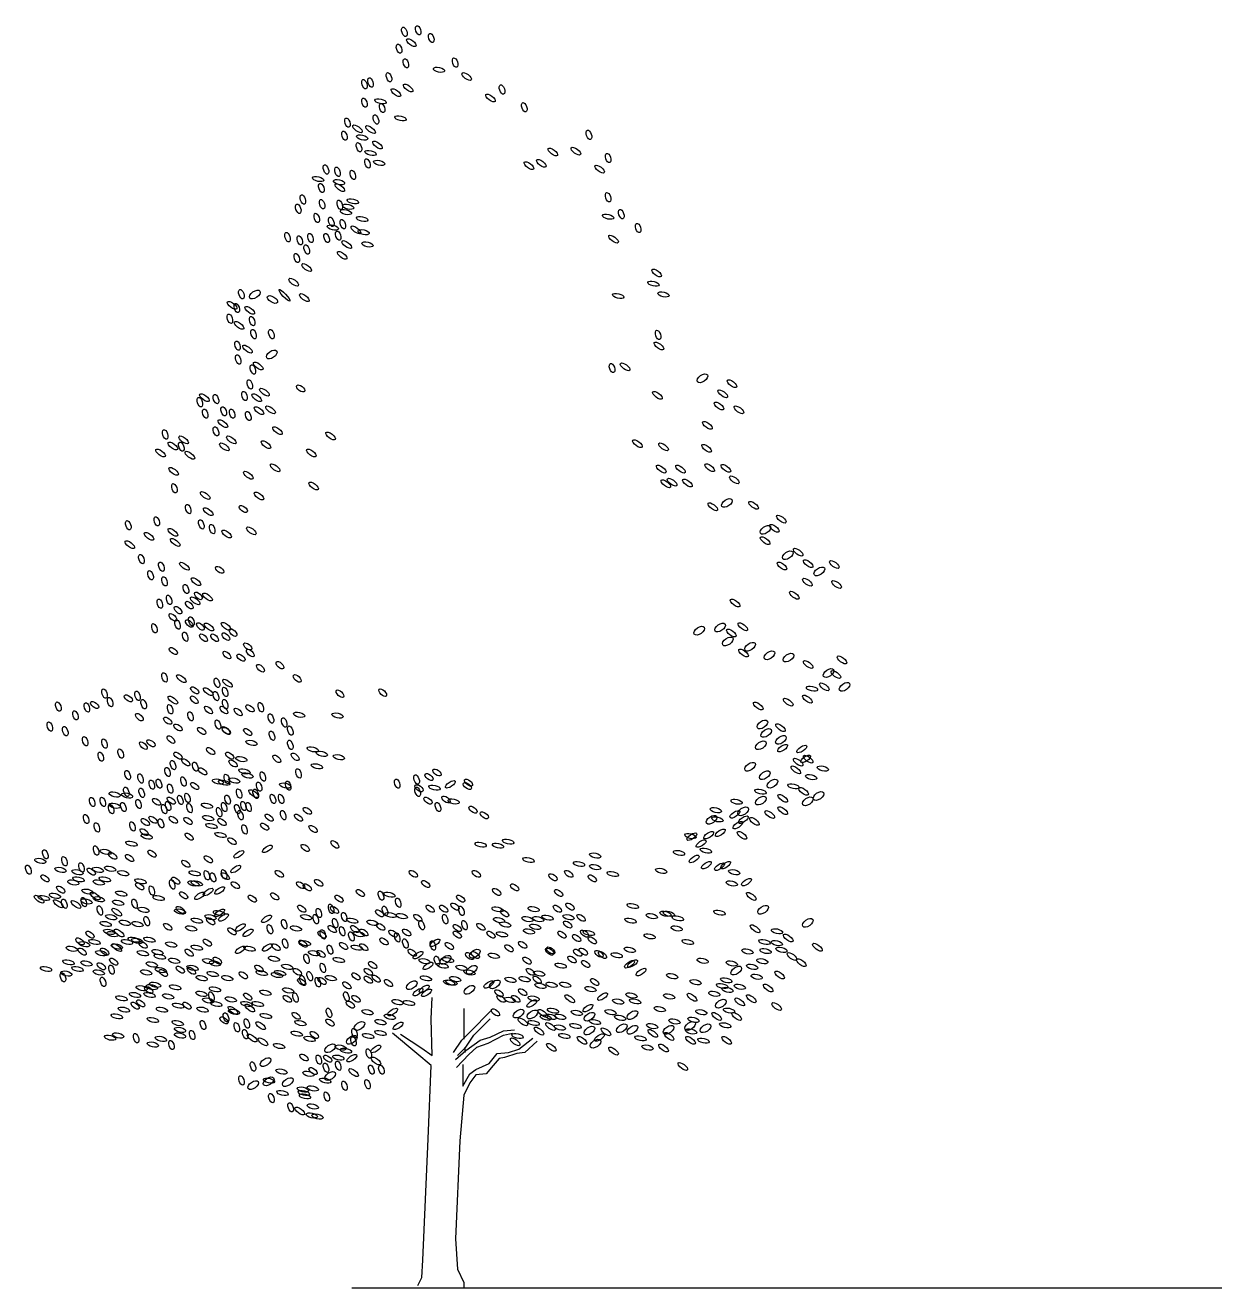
# Model space of a CAD drawing. Header units: millimetres. Extents: x 183.1 to 231.4, y 273.1 to 307.6.
# Drawn here: x 185.87 to 197.8, y 294.98 to 307.55 of the extents above; entities that cross this region are included whole.
import ezdxf

# ---------------------------------------------------------------- set-up
doc = ezdxf.new("R2010")
doc.units = ezdxf.units.MM
doc.layers.add('lesPaysagistes', color=7, linetype='Continuous')

# ---------------------------------------------------------------- blocks, each defined once
blk = doc.blocks.new('arbre3')
at = {"layer": 'lesPaysagistes'}
for points in [[(189.614, 297.506), (189.827, 297.364), (189.929, 297.293), (189.919, 297.658), (189.929, 297.871)], [(190.142, 297.323), (190.223, 297.445), (190.304, 297.526), (190.517, 297.739)], [(190.243, 297.759), (190.243, 297.455)], [(190.182, 297.293), (190.264, 297.374), (190.345, 297.496), (190.507, 297.658)], [(189.787, 295.001), (189.827, 295.082), (189.837, 295.254), (189.888, 296.461), (189.919, 297.191), (189.777, 297.313), (189.533, 297.516)], [(190.162, 297.252), (190.264, 297.343), (190.406, 297.445), (190.507, 297.475), (190.639, 297.536), (190.75, 297.546)], [(190.974, 297.435), (190.852, 297.323), (190.771, 297.313), (190.649, 297.272), (190.598, 297.262), (190.537, 297.191), (190.466, 297.11), (190.365, 297.1), (190.304, 297.019), (190.243, 296.897), (190.203, 296.441), (190.162, 295.467), (190.182, 295.163), (190.243, 295.031), (190.243, 294.98)], [(190.172, 297.171), (190.294, 297.303), (190.375, 297.374), (190.487, 297.414), (190.639, 297.496), (190.73, 297.516)], [(190.233, 297.201), (190.233, 296.988), (190.304, 297.11), (190.365, 297.151), (190.497, 297.212), (190.578, 297.313), (190.69, 297.323), (190.791, 297.354), (190.933, 297.465)], [(190.253, 297.374), (190.253, 297.323)]]:
    blk.add_lwpolyline(points, dxfattribs=at)
for centre, major_axis, ratio in [((189.652, 307.485), (-0.0153, 0.046), 0.5), ((189.79, 307.5), (-0.0153, 0.046), 0.5), ((189.599, 307.317), (-0.0153, 0.046), 0.5), ((189.721, 307.377), (-0.046, 0.0345), 0.405561), ((189.92, 307.424), (-0.0153, 0.046), 0.5), ((189.667, 307.171), (-0.0153, 0.046), 0.5), ((189.997, 307.107), (-0.056, 0.0128), 0.405561), ((190.158, 307.179), (-0.0153, 0.046), 0.5), ((189.254, 306.964), (-0.0153, 0.046), 0.5), ((189.315, 306.98), (-0.0153, 0.046), 0.5), ((189.499, 307.033), (-0.0153, 0.046), 0.5), ((190.273, 307.04), (-0.046, 0.0345), 0.405561), ((189.568, 306.879), (-0.046, 0.0345), 0.405561), ((189.69, 306.925), (-0.046, 0.0345), 0.405561), ((190.51, 306.826), (-0.046, 0.0345), 0.405561), ((190.625, 306.911), (-0.0153, 0.046), 0.5), ((189.254, 306.78), (-0.0153, 0.046), 0.5), ((189.415, 306.793), (-0.056, 0.0128), 0.405561), ((189.43, 306.727), (-0.0153, 0.046), 0.5), ((190.847, 306.734), (-0.0153, 0.046), 0.5), ((189.085, 306.581), (-0.0153, 0.046), 0.5), ((189.369, 306.612), (-0.0153, 0.046), 0.5), ((189.614, 306.624), (-0.056, 0.0128), 0.405561), ((189.055, 306.451), (-0.0153, 0.046), 0.5), ((189.185, 306.519), (-0.046, 0.0345), 0.405561), ((189.315, 306.512), (-0.046, 0.0345), 0.405561), ((191.491, 306.459), (-0.0153, 0.046), 0.5), ((189.2, 306.336), (-0.0153, 0.046), 0.5), ((189.231, 306.433), (-0.056, 0.0128), 0.405561), ((189.384, 306.358), (-0.046, 0.0345), 0.405561), ((189.315, 306.279), (-0.056, 0.0128), 0.405561), ((191.131, 306.289), (-0.046, 0.0345), 0.405561), ((191.361, 306.297), (-0.046, 0.0345), 0.405561), ((191.682, 306.229), (-0.0153, 0.046), 0.5), ((188.871, 306.114), (-0.0153, 0.046), 0.5), ((188.986, 306.091), (-0.0153, 0.046), 0.5), ((189.139, 306.06), (-0.0153, 0.046), 0.5), ((189.284, 306.175), (-0.0153, 0.046), 0.5), ((189.4, 306.18), (-0.056, 0.0128), 0.405561), ((190.893, 306.152), (-0.046, 0.0345), 0.405561), ((191.016, 306.175), (-0.046, 0.0345), 0.405561), ((191.598, 306.118), (-0.046, 0.0345), 0.405561), ((188.794, 306.019), (-0.056, 0.0128), 0.405561), ((189.001, 305.988), (-0.056, 0.0128), 0.405561), ((188.641, 305.815), (-0.0153, 0.046), 0.5), ((188.825, 305.93), (-0.0153, 0.046), 0.5), ((189.009, 305.934), (-0.046, 0.0345), 0.405561), ((191.682, 305.838), (-0.0153, 0.046), 0.5), ((188.595, 305.723), (-0.0153, 0.046), 0.5), ((188.832, 305.769), (-0.0153, 0.046), 0.5), ((189.009, 305.762), (-0.0153, 0.046), 0.5), ((189.093, 305.743), (-0.056, 0.0128), 0.405561), ((189.139, 305.797), (-0.056, 0.0128), 0.405561), ((188.779, 305.632), (-0.0153, 0.046), 0.5), ((188.924, 305.593), (-0.0153, 0.046), 0.5), ((189.039, 305.57), (-0.0153, 0.046), 0.5), ((189.07, 305.69), (-0.056, 0.0128), 0.405561), ((189.231, 305.621), (-0.056, 0.0128), 0.405561), ((191.683, 305.644), (-0.056, 0.0128), 0.405561), ((191.813, 305.67), (-0.0153, 0.046), 0.5), ((188.488, 305.44), (-0.0153, 0.046), 0.5), ((188.717, 305.432), (-0.0153, 0.046), 0.5), ((188.878, 305.432), (-0.0153, 0.046), 0.5), ((188.94, 305.536), (-0.056, 0.0128), 0.405561), ((188.993, 305.455), (-0.0153, 0.046), 0.5), ((189.169, 305.513), (-0.046, 0.0345), 0.405561), ((189.246, 305.49), (-0.056, 0.0128), 0.405561), ((191.981, 305.532), (-0.0153, 0.046), 0.5), ((188.61, 305.409), (-0.0153, 0.046), 0.5), ((188.679, 305.318), (-0.0153, 0.046), 0.5), ((189.078, 305.367), (-0.046, 0.0345), 0.405561), ((189.285, 305.368), (-0.056, 0.0128), 0.405561), ((191.736, 305.421), (-0.046, 0.0345), 0.405561), ((188.58, 305.233), (-0.0153, 0.046), 0.5), ((189.032, 305.26), (-0.046, 0.0345), 0.405561), ((188.679, 305.138), (-0.046, 0.0345), 0.405561), ((192.165, 305.084), (-0.046, 0.0345), 0.405561), ((188.549, 304.992), (-0.046, 0.0345), 0.405561), ((192.135, 304.977), (-0.056, 0.0128), 0.405561), ((188.028, 304.873), (-0.0153, 0.046), 0.5), ((188.162, 304.869), (-0.0498, -0.0345), 0.544057), ((188.338, 304.82), (-0.0498, 0.0306), 0.476968), ((188.457, 304.862), (0.0536, -0.0574), 0.200979), ((188.656, 304.839), (-0.046, 0.0345), 0.405561), ((191.782, 304.855), (-0.056, 0.0128), 0.405561), ((192.234, 304.87), (-0.056, 0.0128), 0.405561), ((187.936, 304.762), (-0.046, 0.0345), 0.405561), ((187.982, 304.735), (-0.0153, 0.046), 0.5), ((188.112, 304.712), (-0.046, 0.0345), 0.405561), ((187.913, 304.628), (-0.0153, 0.046), 0.5), ((188.005, 304.563), (-0.046, 0.0345), 0.405561), ((188.135, 304.605), (-0.0153, 0.046), 0.5), ((188.15, 304.475), (-0.0153, 0.046), 0.5), ((188.327, 304.475), (-0.0153, 0.046), 0.5), ((192.18, 304.467), (-0.0153, 0.046), 0.5), ((187.99, 304.36), (-0.0153, 0.046), 0.5), ((188.089, 304.326), (-0.046, 0.0345), 0.405561), ((192.188, 304.356), (-0.046, 0.0345), 0.405561), ((187.997, 304.222), (-0.0153, 0.046), 0.5), ((188.33, 304.272), (-0.0498, -0.0345), 0.544057), ((188.143, 304.123), (-0.0153, 0.046), 0.5), ((188.196, 304.157), (-0.046, 0.0345), 0.405561), ((191.721, 304.138), (-0.0153, 0.046), 0.5), ((191.851, 304.149), (-0.046, 0.0345), 0.405561), ((188.112, 303.974), (-0.0153, 0.046), 0.5), ((188.619, 303.934), (-0.0386, 0.0293), 0.5), ((192.621, 304.035), (-0.0498, -0.0345), 0.544057), ((192.916, 303.981), (-0.046, 0.0345), 0.405561), ((187.614, 303.798), (-0.0153, 0.046), 0.5), ((187.66, 303.843), (-0.046, 0.0345), 0.405561), ((187.775, 303.828), (-0.0153, 0.046), 0.5), ((188.059, 303.859), (-0.0153, 0.046), 0.5), ((188.181, 303.843), (-0.046, 0.0345), 0.405561), ((188.258, 303.897), (-0.046, 0.0345), 0.405561), ((192.173, 303.866), (-0.046, 0.0345), 0.405561), ((192.824, 303.881), (-0.046, 0.0345), 0.405561), ((187.668, 303.683), (-0.0153, 0.046), 0.5), ((187.852, 303.706), (-0.0153, 0.046), 0.5), ((187.936, 303.683), (-0.0153, 0.046), 0.5), ((188.204, 303.713), (-0.046, 0.0345), 0.405561), ((188.319, 303.721), (-0.046, 0.0345), 0.405561), ((192.786, 303.759), (-0.046, 0.0345), 0.405561), ((192.985, 303.721), (-0.046, 0.0345), 0.405561), ((187.844, 303.583), (-0.046, 0.0345), 0.405561), ((188.097, 303.66), (-0.0153, 0.046), 0.5), ((192.671, 303.567), (-0.046, 0.0345), 0.405561), ((187.269, 303.476), (-0.0153, 0.046), 0.5), ((187.775, 303.507), (-0.0153, 0.046), 0.5), ((188.388, 303.514), (-0.046, 0.0345), 0.405561), ((188.917, 303.46), (-0.046, 0.0345), 0.405561), ((187.346, 303.361), (-0.046, 0.0345), 0.405561), ((187.43, 303.354), (-0.0153, 0.046), 0.5), ((187.453, 303.422), (-0.046, 0.0345), 0.405561), ((187.859, 303.353), (-0.046, 0.0345), 0.405561), ((187.928, 303.422), (-0.046, 0.0345), 0.405561), ((188.273, 303.374), (-0.046, 0.0345), 0.405561), ((191.974, 303.384), (-0.046, 0.0345), 0.405561), ((192.234, 303.353), (-0.046, 0.0345), 0.405561), ((192.663, 303.338), (-0.046, 0.0345), 0.405561), ((187.223, 303.292), (-0.046, 0.0345), 0.405561), ((187.515, 303.269), (-0.046, 0.0345), 0.405561), ((188.725, 303.292), (-0.046, 0.0345), 0.405561), ((187.354, 303.108), (-0.046, 0.0345), 0.405561), ((188.097, 303.07), (-0.046, 0.0345), 0.405561), ((188.365, 303.144), (-0.046, 0.0345), 0.405561), ((192.211, 303.131), (-0.046, 0.0345), 0.405561), ((192.403, 303.131), (-0.046, 0.0345), 0.405561), ((192.694, 303.146), (-0.046, 0.0345), 0.405561), ((192.855, 303.139), (-0.046, 0.0345), 0.405561), ((187.361, 302.94), (-0.0153, 0.046), 0.5), ((188.748, 302.962), (-0.046, 0.0345), 0.405561), ((192.257, 302.985), (-0.046, 0.0345), 0.405561), ((192.319, 303.001), (-0.046, 0.0345), 0.405561), ((192.472, 302.993), (-0.046, 0.0345), 0.405561), ((192.939, 303.024), (-0.046, 0.0345), 0.405561), ((187.668, 302.868), (-0.046, 0.0345), 0.405561), ((188.204, 302.863), (-0.046, 0.0345), 0.405561), ((192.866, 302.794), (-0.0498, -0.0345), 0.544057), ((187.499, 302.733), (-0.0153, 0.046), 0.5), ((187.698, 302.707), (-0.046, 0.0345), 0.405561), ((188.047, 302.734), (-0.0386, 0.0293), 0.5), ((192.725, 302.756), (-0.046, 0.0345), 0.405561), ((193.131, 302.771), (-0.046, 0.0345), 0.405561), ((186.902, 302.572), (-0.0153, 0.046), 0.5), ((187.185, 302.611), (-0.0153, 0.046), 0.5), ((187.629, 302.58), (-0.0153, 0.046), 0.5), ((193.407, 302.633), (-0.046, 0.0345), 0.405561), ((187.108, 302.462), (-0.046, 0.0345), 0.405561), ((187.346, 302.501), (-0.046, 0.0345), 0.405561), ((187.737, 302.534), (-0.0153, 0.046), 0.5), ((187.882, 302.485), (-0.046, 0.0345), 0.405561), ((188.127, 302.516), (-0.046, 0.0345), 0.405561), ((193.249, 302.526), (-0.0498, -0.0345), 0.544057), ((193.246, 302.419), (-0.046, 0.0345), 0.405561), ((193.338, 302.541), (-0.046, 0.0345), 0.405561), ((186.917, 302.378), (-0.046, 0.0345), 0.405561), ((187.369, 302.401), (-0.046, 0.0345), 0.405561), ((193.575, 302.304), (-0.046, 0.0345), 0.405561), ((187.032, 302.235), (-0.0153, 0.046), 0.5), ((193.414, 302.166), (-0.046, 0.0345), 0.405561), ((193.471, 302.273), (-0.0498, -0.0345), 0.544057), ((193.675, 302.189), (-0.046, 0.0345), 0.405561), ((193.935, 302.181), (-0.046, 0.0345), 0.405561), ((187.124, 302.074), (-0.0153, 0.046), 0.5), ((187.231, 302.159), (-0.0153, 0.046), 0.5), ((187.461, 302.164), (-0.046, 0.0345), 0.405561), ((187.811, 302.128), (-0.0386, 0.0293), 0.5), ((193.786, 302.112), (-0.0498, -0.0345), 0.544057), ((187.262, 302.013), (-0.0153, 0.046), 0.5), ((187.476, 301.937), (-0.0153, 0.046), 0.5), ((187.576, 302.01), (-0.046, 0.0345), 0.405561), ((193.667, 302.005), (-0.046, 0.0345), 0.405561), ((193.958, 301.982), (-0.046, 0.0345), 0.405561), ((187.216, 301.791), (-0.0153, 0.046), 0.5), ((187.308, 301.829), (-0.0153, 0.046), 0.5), ((187.568, 301.819), (-0.046, 0.0345), 0.405561), ((187.6, 301.868), (0.0349, -0.0336), 0.5), ((187.691, 301.857), (-0.046, 0.0345), 0.405561), ((192.947, 301.798), (-0.046, 0.0345), 0.405561), ((193.537, 301.875), (-0.046, 0.0345), 0.405561), ((187.397, 301.726), (0.0349, -0.0336), 0.5), ((187.509, 301.777), (0.0349, -0.0336), 0.5), ((187.162, 301.546), (-0.0153, 0.046), 0.5), ((187.346, 301.655), (0.0349, -0.0336), 0.5), ((187.392, 301.584), (-0.0153, 0.046), 0.5), ((187.509, 301.594), (0.0349, -0.0336), 0.5), ((187.53, 301.615), (-0.0153, 0.046), 0.5), ((187.62, 301.564), (0.0349, -0.0336), 0.5), ((187.706, 301.559), (-0.046, 0.0345), 0.405561), ((187.875, 301.566), (-0.046, 0.0345), 0.405561), ((192.797, 301.553), (-0.0498, -0.0345), 0.544057), ((193.024, 301.561), (-0.046, 0.0345), 0.405561), ((187.469, 301.462), (-0.0153, 0.046), 0.5), ((187.651, 301.452), (0.0349, -0.0336), 0.5), ((187.762, 301.452), (0.0349, -0.0336), 0.5), ((187.874, 301.463), (0.0349, -0.0336), 0.5), ((187.945, 301.503), (0.0349, -0.0336), 0.5), ((192.59, 301.522), (-0.0498, -0.0345), 0.544057), ((192.874, 301.415), (-0.0498, -0.0345), 0.544057), ((192.909, 301.499), (-0.046, 0.0345), 0.405561), ((187.351, 301.32), (-0.0386, 0.0293), 0.5), ((188.092, 301.365), (-0.0386, 0.0293), 0.5), ((188.117, 301.3), (0.0349, -0.0336), 0.5), ((193.031, 301.3), (-0.046, 0.0345), 0.405561), ((193.096, 301.362), (-0.0498, -0.0345), 0.544057), ((187.884, 301.28), (0.0349, -0.0336), 0.5), ((188.025, 301.253), (-0.0386, 0.0293), 0.5), ((188.412, 301.179), (0.0349, -0.0336), 0.5), ((193.288, 301.277), (-0.0498, -0.0345), 0.544057), ((193.479, 301.254), (-0.0498, -0.0345), 0.544057), ((193.675, 301.185), (-0.046, 0.0345), 0.405561), ((194.012, 301.231), (-0.046, 0.0345), 0.405561), ((187.262, 301.057), (-0.0153, 0.046), 0.5), ((187.43, 301.045), (-0.046, 0.0345), 0.405561), ((188.219, 301.148), (0.0349, -0.0336), 0.5), ((188.584, 301.047), (0.0349, -0.0336), 0.5), ((193.878, 301.101), (-0.0498, -0.0345), 0.544057), ((193.951, 301.086), (-0.046, 0.0345), 0.405561), ((187.564, 300.928), (-0.0386, 0.0293), 0.5), ((187.698, 300.915), (-0.046, 0.0345), 0.405561), ((187.785, 301.003), (-0.0153, 0.046), 0.5), ((187.867, 300.912), (-0.0153, 0.046), 0.5), ((187.89, 300.999), (-0.046, 0.0345), 0.405561), ((193.713, 300.945), (-0.056, 0.0128), 0.405561), ((193.836, 300.963), (-0.046, 0.0345), 0.405561), ((194.038, 300.963), (-0.0498, -0.0345), 0.544057), ((186.665, 300.896), (-0.0153, 0.046), 0.5), ((186.72, 300.811), (-0.0153, 0.046), 0.5), ((186.903, 300.849), (-0.0386, 0.0293), 0.5), ((186.994, 300.873), (-0.0153, 0.046), 0.5), ((187.055, 300.79), (-0.0153, 0.046), 0.5), ((187.346, 300.831), (-0.046, 0.0345), 0.405561), ((187.559, 300.834), (0.0349, -0.0336), 0.5), ((187.775, 300.871), (-0.0153, 0.046), 0.5), ((187.867, 300.79), (-0.0153, 0.046), 0.5), ((189.01, 300.895), (0.0349, -0.0336), 0.5), ((189.436, 300.905), (0.0349, -0.0336), 0.5), ((193.476, 300.81), (-0.046, 0.0345), 0.405561), ((193.667, 300.841), (-0.046, 0.0345), 0.405561), ((186.205, 300.766), (-0.0153, 0.046), 0.5), ((186.375, 300.679), (-0.0153, 0.046), 0.5), ((186.489, 300.758), (-0.0153, 0.046), 0.5), ((186.566, 300.782), (-0.0386, 0.0293), 0.5), ((187.012, 300.661), (0.0349, -0.0336), 0.5), ((187.319, 300.74), (-0.0153, 0.046), 0.5), ((187.522, 300.669), (-0.0153, 0.046), 0.5), ((187.701, 300.732), (0.0349, -0.0336), 0.5), ((187.854, 300.732), (0.0349, -0.0336), 0.5), ((187.996, 300.712), (0.0349, -0.0336), 0.5), ((188.114, 300.748), (-0.0386, 0.0293), 0.5), ((188.222, 300.76), (-0.0153, 0.046), 0.5), ((188.603, 300.685), (-0.056, 0.0128), 0.405561), ((188.986, 300.677), (-0.056, 0.0128), 0.405561), ((193.177, 300.772), (-0.046, 0.0345), 0.405561), ((186.121, 300.567), (-0.0153, 0.046), 0.5), ((187.295, 300.625), (-0.0386, 0.0293), 0.5), ((187.396, 300.558), (-0.0386, 0.0293), 0.5), ((187.795, 300.587), (-0.0153, 0.046), 0.5), ((188.323, 300.648), (-0.0153, 0.046), 0.5), ((188.455, 300.608), (-0.0153, 0.046), 0.5), ((188.516, 300.527), (-0.0153, 0.046), 0.5), ((193.219, 300.588), (-0.0498, -0.0345), 0.544057), ((193.399, 300.557), (-0.046, 0.0345), 0.405561), ((186.274, 300.521), (-0.0153, 0.046), 0.5), ((186.473, 300.421), (-0.0153, 0.046), 0.5), ((187.326, 300.438), (0.0349, -0.0336), 0.5), ((187.632, 300.524), (-0.0386, 0.0293), 0.5), ((187.874, 300.53), (0.0349, -0.0336), 0.5), ((187.879, 300.524), (-0.0386, 0.0293), 0.5), ((188.092, 300.513), (-0.0386, 0.0293), 0.5), ((188.333, 300.476), (-0.0153, 0.046), 0.5), ((193.257, 300.504), (-0.0498, -0.0345), 0.544057), ((193.403, 300.435), (-0.0498, -0.0345), 0.544057), ((186.665, 300.398), (-0.0153, 0.046), 0.5), ((186.826, 300.298), (-0.0153, 0.046), 0.5), ((187.052, 300.377), (0.0349, -0.0336), 0.5), ((187.127, 300.401), (-0.0386, 0.0293), 0.5), ((187.722, 300.323), (-0.0386, 0.0293), 0.5), ((188.13, 300.405), (-0.056, 0.0128), 0.405561), ((188.516, 300.385), (-0.0153, 0.046), 0.5), ((188.741, 300.34), (-0.056, 0.0128), 0.405561), ((188.83, 300.295), (-0.056, 0.0128), 0.405561), ((193.203, 300.381), (-0.0498, -0.0345), 0.544057), ((193.42, 300.352), (-0.0477, -0.0321), 0.405561), ((193.611, 300.344), (-0.0477, -0.0321), 0.405561), ((186.627, 300.268), (-0.0153, 0.046), 0.5), ((187.347, 300.184), (-0.0153, 0.046), 0.5), ((187.396, 300.277), (-0.0386, 0.0293), 0.5), ((187.475, 300.211), (-0.0386, 0.0293), 0.5), ((187.569, 300.168), (-0.0153, 0.046), 0.5), ((187.912, 300.278), (-0.0386, 0.0293), 0.5), ((187.946, 300.2), (-0.0386, 0.0293), 0.5), ((188.028, 300.243), (-0.056, 0.0128), 0.405561), ((188.381, 300.246), (0.0349, -0.0336), 0.5), ((188.564, 300.266), (0.0349, -0.0336), 0.5), ((188.779, 300.172), (-0.056, 0.0128), 0.405561), ((188.999, 300.262), (-0.056, 0.0128), 0.405561), ((193.096, 300.167), (-0.0498, -0.0345), 0.544057), ((193.575, 300.213), (-0.046, 0.0345), 0.405561), ((193.65, 300.245), (-0.0477, -0.0321), 0.405561), ((193.675, 300.243), (-0.046, 0.0345), 0.405561), ((186.895, 300.084), (-0.0153, 0.046), 0.5), ((187.024, 300.05), (-0.0153, 0.046), 0.5), ((187.293, 300.115), (-0.0153, 0.046), 0.5), ((187.643, 300.121), (-0.0386, 0.0293), 0.5), ((187.883, 300.046), (-0.0153, 0.046), 0.5), ((188.059, 300.121), (-0.056, 0.0128), 0.405561), ((188.089, 300.08), (-0.056, 0.0128), 0.405561), ((188.242, 300.07), (-0.0153, 0.046), 0.5), ((188.597, 300.101), (-0.0153, 0.046), 0.5), ((189.774, 300.04), (-0.0153, 0.046), 0.5), ((189.898, 300.065), (-0.0386, 0.0293), 0.5), ((189.977, 300.11), (-0.0386, 0.0293), 0.5), ((193.242, 300.083), (-0.0498, -0.0345), 0.544057), ((193.552, 300.136), (-0.046, 0.0345), 0.405561), ((193.705, 300.064), (-0.056, 0.0128), 0.405561), ((193.82, 300.149), (-0.056, 0.0128), 0.405561), ((186.882, 299.918), (-0.0153, 0.046), 0.5), ((187.035, 299.908), (-0.0153, 0.046), 0.5), ((187.136, 299.989), (-0.0153, 0.046), 0.5), ((187.207, 299.999), (-0.0153, 0.046), 0.5), ((187.319, 299.949), (-0.0153, 0.046), 0.5), ((187.451, 300.02), (-0.0153, 0.046), 0.5), ((187.564, 299.975), (-0.0386, 0.0293), 0.5), ((187.795, 300.02), (-0.056, 0.0128), 0.405561), ((187.856, 300.009), (-0.056, 0.0128), 0.405561), ((187.957, 300.03), (-0.056, 0.0128), 0.405561), ((188.006, 299.9), (-0.0153, 0.046), 0.5), ((188.171, 299.898), (-0.0153, 0.046), 0.5), ((188.205, 299.969), (-0.0153, 0.046), 0.5), ((188.465, 299.98), (-0.056, 0.0128), 0.405561), ((188.495, 299.979), (-0.0153, 0.046), 0.5), ((189.581, 299.999), (-0.0153, 0.046), 0.5), ((189.797, 299.953), (-0.0386, 0.0293), 0.5), ((189.784, 299.918), (-0.0153, 0.046), 0.5), ((189.952, 299.959), (-0.056, 0.0128), 0.405561), ((190.11, 299.992), (-0.0477, -0.0321), 0.405561), ((190.28, 299.975), (-0.0386, 0.0293), 0.5), ((190.291, 300.009), (-0.0386, 0.0293), 0.5), ((193.2, 299.919), (-0.056, 0.0128), 0.405561), ((193.318, 299.999), (-0.0498, -0.0345), 0.544057), ((193.529, 299.972), (-0.056, 0.0128), 0.405561), ((193.629, 299.922), (-0.046, 0.0345), 0.405561), ((186.542, 299.816), (-0.0153, 0.046), 0.5), ((186.649, 299.817), (-0.0153, 0.046), 0.5), ((186.766, 299.891), (-0.056, 0.0128), 0.405561), ((186.889, 299.88), (-0.056, 0.0128), 0.405561), ((187.004, 299.796), (-0.0153, 0.046), 0.5), ((187.183, 299.818), (-0.0386, 0.0293), 0.5), ((187.298, 299.776), (-0.0153, 0.046), 0.5), ((187.329, 299.83), (-0.0386, 0.0293), 0.5), ((187.42, 299.837), (-0.0153, 0.046), 0.5), ((187.491, 299.857), (-0.0153, 0.046), 0.5), ((187.891, 299.839), (-0.0153, 0.046), 0.5), ((188.049, 299.776), (-0.0153, 0.046), 0.5), ((188.15, 299.899), (-0.046, 0.0345), 0.405561), ((188.343, 299.847), (-0.0153, 0.046), 0.5), ((188.424, 299.847), (-0.0153, 0.046), 0.5), ((189.887, 299.83), (-0.0386, 0.0293), 0.5), ((190.067, 299.841), (-0.0386, 0.0293), 0.5), ((190.143, 299.822), (-0.056, 0.0128), 0.405561), ((192.962, 299.819), (-0.056, 0.0128), 0.405561), ((193.203, 299.83), (-0.0498, -0.0345), 0.544057), ((193.422, 299.853), (-0.046, 0.0345), 0.405561), ((193.671, 299.823), (-0.0498, -0.0345), 0.544057), ((193.778, 299.876), (-0.0498, -0.0345), 0.544057), ((186.481, 299.647), (-0.0153, 0.046), 0.5), ((186.73, 299.746), (-0.0153, 0.046), 0.5), ((186.766, 299.779), (-0.056, 0.0128), 0.405561), ((186.852, 299.766), (-0.0153, 0.046), 0.5), ((187.258, 299.746), (-0.0153, 0.046), 0.5), ((187.511, 299.756), (-0.0153, 0.046), 0.5), ((187.686, 299.779), (-0.056, 0.0128), 0.405561), ((187.806, 299.715), (-0.0153, 0.046), 0.5), ((187.856, 299.766), (-0.0153, 0.046), 0.5), ((187.988, 299.746), (-0.0153, 0.046), 0.5), ((188.019, 299.685), (-0.0153, 0.046), 0.5), ((188.1, 299.766), (-0.0153, 0.046), 0.5), ((188.305, 299.66), (-0.0386, 0.0293), 0.5), ((188.445, 299.685), (-0.0153, 0.046), 0.5), ((188.597, 299.66), (-0.0386, 0.0293), 0.5), ((188.686, 299.728), (-0.0386, 0.0293), 0.5), ((189.987, 299.766), (-0.0153, 0.046), 0.5), ((190.336, 299.74), (-0.0386, 0.0293), 0.5), ((190.448, 299.684), (-0.0386, 0.0293), 0.5), ((192.755, 299.735), (-0.056, 0.0128), 0.405561), ((192.945, 299.693), (-0.0477, -0.0321), 0.405561), ((193.027, 299.723), (-0.0498, -0.0345), 0.544057), ((193.292, 299.692), (-0.046, 0.0345), 0.405561), ((193.422, 299.73), (-0.046, 0.0345), 0.405561), ((186.588, 299.563), (-0.0153, 0.046), 0.5), ((186.943, 299.573), (-0.0153, 0.046), 0.5), ((187.071, 299.616), (-0.0386, 0.0293), 0.5), ((187.149, 299.639), (-0.0386, 0.0293), 0.5), ((187.227, 299.604), (-0.0153, 0.046), 0.5), ((187.351, 299.639), (-0.0386, 0.0293), 0.5), ((187.497, 299.628), (-0.0386, 0.0293), 0.5), ((187.697, 299.656), (-0.056, 0.0128), 0.405561), ((187.731, 299.577), (-0.056, 0.0128), 0.405561), ((187.834, 299.616), (-0.0386, 0.0293), 0.5), ((188.059, 299.543), (-0.0153, 0.046), 0.5), ((188.26, 299.571), (-0.0386, 0.0293), 0.5), ((188.743, 299.548), (-0.0386, 0.0293), 0.5), ((192.713, 299.639), (-0.0498, -0.0345), 0.544057), ((192.771, 299.643), (-0.056, 0.0128), 0.405561), ((192.975, 299.586), (-0.0477, -0.0321), 0.405561), ((193.029, 299.64), (-0.0477, -0.0321), 0.405561), ((193.139, 299.623), (-0.046, 0.0345), 0.405561), ((187.06, 299.516), (-0.0386, 0.0293), 0.5), ((187.085, 299.472), (-0.056, 0.0128), 0.405561), ((187.508, 299.471), (-0.0386, 0.0293), 0.5), ((187.821, 299.488), (-0.056, 0.0128), 0.405561), ((187.935, 299.426), (-0.0386, 0.0293), 0.5), ((190.686, 299.421), (-0.056, 0.0128), 0.405561), ((192.503, 299.477), (-0.056, 0.0128), 0.405561), ((192.516, 299.471), (-0.0477, -0.0321), 0.405561), ((192.608, 299.402), (-0.0477, -0.0321), 0.405561), ((192.684, 299.486), (-0.0477, -0.0321), 0.405561), ((192.799, 299.509), (-0.0477, -0.0321), 0.405561), ((193.016, 299.485), (-0.046, 0.0345), 0.405561), ((186.075, 299.295), (-0.0153, 0.046), 0.5), ((186.581, 299.333), (-0.0153, 0.046), 0.5), ((186.676, 299.319), (-0.056, 0.0128), 0.405561), ((186.745, 299.28), (-0.0386, 0.0293), 0.5), ((186.933, 299.401), (-0.056, 0.0128), 0.405561), ((187.138, 299.302), (-0.0386, 0.0293), 0.5), ((188.003, 299.295), (-0.0477, -0.0321), 0.405561), ((188.287, 299.349), (-0.0477, -0.0321), 0.405561), ((188.664, 299.359), (-0.0386, 0.0293), 0.5), ((188.959, 299.394), (0.0349, -0.0336), 0.5), ((190.412, 299.391), (-0.056, 0.0128), 0.405561), ((190.585, 299.381), (-0.056, 0.0128), 0.405561), ((192.388, 299.309), (-0.056, 0.0128), 0.405561), ((192.656, 299.332), (-0.056, 0.0128), 0.405561), ((186.025, 299.23), (-0.056, 0.0128), 0.405561), ((186.266, 299.226), (-0.0153, 0.046), 0.5), ((186.435, 299.165), (-0.0153, 0.046), 0.5), ((186.914, 299.258), (-0.0386, 0.0293), 0.5), ((187.475, 299.201), (-0.0386, 0.0293), 0.5), ((187.699, 299.246), (-0.0386, 0.0293), 0.5), ((190.889, 299.239), (-0.056, 0.0128), 0.405561), ((191.392, 299.199), (-0.056, 0.0128), 0.405561), ((191.553, 299.283), (-0.056, 0.0128), 0.405561), ((191.553, 299.168), (-0.056, 0.0128), 0.405561), ((192.539, 299.249), (-0.0477, -0.0321), 0.405561), ((192.661, 299.188), (-0.0477, -0.0321), 0.405561), ((192.792, 299.172), (-0.0477, -0.0321), 0.405561), ((192.853, 299.188), (-0.0477, -0.0321), 0.405561), ((185.906, 299.142), (-0.0153, 0.046), 0.5), ((186.072, 299.056), (-0.0386, 0.0293), 0.5), ((186.227, 299.14), (-0.056, 0.0128), 0.405561), ((186.395, 299.117), (-0.056, 0.0128), 0.405561), ((186.405, 299.046), (-0.056, 0.0128), 0.405561), ((186.532, 299.123), (-0.0386, 0.0293), 0.5), ((186.598, 299.14), (-0.056, 0.0128), 0.405561), ((186.669, 299.046), (-0.056, 0.0128), 0.405561), ((186.721, 299.151), (-0.056, 0.0128), 0.405561), ((186.851, 299.107), (-0.056, 0.0128), 0.405561), ((187.374, 299.033), (-0.0386, 0.0293), 0.5), ((187.563, 299.106), (-0.056, 0.0128), 0.405561), ((187.684, 299.087), (-0.0153, 0.046), 0.5), ((187.745, 299.066), (-0.0153, 0.046), 0.5), ((187.867, 299.078), (-0.0386, 0.0293), 0.5), ((187.856, 299.097), (-0.0153, 0.046), 0.5), ((187.972, 299.149), (-0.0477, -0.0321), 0.405561), ((188.406, 299.101), (-0.0386, 0.0293), 0.5), ((189.741, 299.101), (-0.0386, 0.0293), 0.5), ((190.37, 299.101), (-0.0386, 0.0293), 0.5), ((191.132, 299.067), (-0.0386, 0.0293), 0.5), ((191.29, 299.101), (-0.0386, 0.0293), 0.5), ((191.525, 299.056), (-0.0386, 0.0293), 0.5), ((191.729, 299.099), (-0.056, 0.0128), 0.405561), ((192.211, 299.13), (-0.056, 0.0128), 0.405561), ((192.938, 299.117), (-0.056, 0.0128), 0.405561), ((186.229, 298.944), (-0.0386, 0.0293), 0.5), ((186.354, 299.015), (-0.056, 0.0128), 0.405561), ((186.496, 298.924), (-0.056, 0.0128), 0.405561), ((186.608, 299.015), (-0.056, 0.0128), 0.405561), ((187.024, 299.026), (-0.056, 0.0128), 0.405561), ((187.015, 298.977), (-0.0386, 0.0293), 0.5), ((187.136, 298.934), (-0.0153, 0.046), 0.5), ((187.339, 298.995), (-0.0153, 0.046), 0.5), ((187.551, 299.005), (-0.056, 0.0128), 0.405561), ((187.585, 299.005), (-0.056, 0.0128), 0.405561), ((187.697, 298.92), (-0.0477, -0.0321), 0.405561), ((187.812, 298.935), (-0.0477, -0.0321), 0.405561), ((187.968, 298.988), (-0.0386, 0.0293), 0.5), ((188.619, 298.988), (-0.0386, 0.0293), 0.5), ((188.686, 298.966), (-0.0386, 0.0293), 0.5), ((188.799, 299.011), (-0.0386, 0.0293), 0.5), ((189.214, 298.91), (-0.0386, 0.0293), 0.5), ((189.865, 299), (-0.0386, 0.0293), 0.5), ((190.571, 298.921), (-0.0386, 0.0293), 0.5), ((190.751, 298.966), (-0.0386, 0.0293), 0.5), ((191.189, 298.91), (-0.0386, 0.0293), 0.5), ((192.915, 299.005), (-0.056, 0.0128), 0.405561), ((193.06, 299.019), (-0.0477, -0.0321), 0.405561), ((186.013, 298.849), (-0.046, 0.0345), 0.405561), ((186.059, 298.86), (-0.056, 0.0128), 0.405561), ((186.171, 298.882), (-0.056, 0.0128), 0.405561), ((186.204, 298.803), (-0.046, 0.0345), 0.405561), ((186.264, 298.803), (-0.0153, 0.046), 0.5), ((186.381, 298.796), (-0.046, 0.0345), 0.405561), ((186.458, 298.82), (-0.0153, 0.046), 0.5), ((186.485, 298.826), (-0.056, 0.0128), 0.405561), ((186.572, 298.88), (-0.046, 0.0345), 0.405561), ((186.609, 298.848), (-0.056, 0.0128), 0.405561), ((186.801, 298.813), (-0.056, 0.0128), 0.405561), ((186.831, 298.904), (-0.056, 0.0128), 0.405561), ((186.964, 298.803), (-0.0153, 0.046), 0.5), ((187.204, 298.86), (-0.056, 0.0128), 0.405561), ((187.452, 298.887), (-0.0386, 0.0293), 0.5), ((187.612, 298.881), (-0.0477, -0.0321), 0.405561), ((188.137, 298.854), (-0.0386, 0.0293), 0.5), ((188.361, 298.876), (-0.0386, 0.0293), 0.5), ((189.001, 298.854), (-0.0386, 0.0293), 0.5), ((189.419, 298.884), (-0.0153, 0.046), 0.5), ((189.504, 298.893), (-0.056, 0.0128), 0.405561), ((189.591, 298.813), (-0.0153, 0.046), 0.5), ((190.212, 298.854), (-0.0386, 0.0293), 0.5), ((193.108, 298.876), (-0.046, 0.0345), 0.405561), ((186.619, 298.736), (-0.0153, 0.046), 0.5), ((186.732, 298.669), (-0.056, 0.0128), 0.405561), ((186.787, 298.719), (-0.046, 0.0345), 0.405561), ((187.054, 298.742), (-0.056, 0.0128), 0.405561), ((187.417, 298.725), (-0.056, 0.0128), 0.405561), ((187.419, 298.742), (-0.0386, 0.0293), 0.5), ((187.72, 298.669), (-0.056, 0.0128), 0.405561), ((187.805, 298.711), (-0.056, 0.0128), 0.405561), ((187.812, 298.713), (-0.0477, -0.0321), 0.405561), ((187.85, 298.667), (-0.0477, -0.0321), 0.405561), ((188.279, 298.652), (-0.0477, -0.0321), 0.405561), ((188.63, 298.753), (-0.0386, 0.0293), 0.5), ((188.673, 298.669), (-0.056, 0.0128), 0.405561), ((188.769, 298.65), (-0.0153, 0.046), 0.5), ((188.8, 298.711), (-0.0153, 0.046), 0.5), ((188.922, 298.752), (-0.0153, 0.046), 0.5), ((188.956, 298.742), (-0.0386, 0.0293), 0.5), ((189.053, 298.671), (-0.0153, 0.046), 0.5), ((189.405, 298.708), (-0.0386, 0.0293), 0.5), ((189.459, 298.732), (-0.0153, 0.046), 0.5), ((189.515, 298.691), (-0.056, 0.0128), 0.405561), ((189.627, 298.68), (-0.056, 0.0128), 0.405561), ((189.786, 298.663), (-0.0386, 0.0293), 0.5), ((189.909, 298.753), (-0.0386, 0.0293), 0.5), ((190.044, 298.753), (-0.0386, 0.0293), 0.5), ((190.058, 298.65), (-0.0153, 0.046), 0.5), ((190.156, 298.775), (-0.0386, 0.0293), 0.5), ((190.22, 298.732), (-0.0153, 0.046), 0.5), ((190.581, 298.747), (-0.056, 0.0128), 0.405561), ((190.65, 298.708), (-0.0386, 0.0293), 0.5), ((190.94, 298.75), (-0.056, 0.0128), 0.405561), ((191.078, 298.665), (-0.056, 0.0128), 0.405561), ((191.177, 298.753), (-0.0386, 0.0293), 0.5), ((191.288, 298.669), (-0.056, 0.0128), 0.405561), ((191.301, 298.775), (-0.0386, 0.0293), 0.5), ((191.413, 298.663), (-0.0386, 0.0293), 0.5), ((191.927, 298.781), (-0.056, 0.0128), 0.405561), ((192.118, 298.68), (-0.056, 0.0128), 0.405561), ((192.253, 298.703), (-0.056, 0.0128), 0.405561), ((192.286, 298.703), (-0.056, 0.0128), 0.405561), ((192.791, 298.714), (-0.056, 0.0128), 0.405561), ((193.226, 298.743), (-0.0498, -0.0345), 0.544057), ((186.676, 298.602), (-0.056, 0.0128), 0.405561), ((186.867, 298.613), (-0.056, 0.0128), 0.405561), ((186.993, 298.6), (-0.056, 0.0128), 0.405561), ((187.085, 298.63), (-0.0153, 0.046), 0.5), ((187.295, 298.573), (-0.0386, 0.0293), 0.5), ((187.529, 298.557), (-0.056, 0.0128), 0.405561), ((187.585, 298.635), (-0.056, 0.0128), 0.405561), ((187.722, 298.629), (-0.0386, 0.0293), 0.5), ((187.935, 298.529), (-0.0386, 0.0293), 0.5), ((188.018, 298.567), (-0.0477, -0.0321), 0.405561), ((188.313, 298.549), (-0.0153, 0.046), 0.5), ((188.455, 298.6), (-0.0153, 0.046), 0.5), ((188.572, 298.557), (-0.056, 0.0128), 0.405561), ((188.933, 298.551), (-0.0386, 0.0293), 0.5), ((188.962, 298.61), (-0.0153, 0.046), 0.5), ((189.033, 298.529), (-0.0153, 0.046), 0.5), ((189.133, 298.635), (-0.056, 0.0128), 0.405561), ((189.158, 298.551), (-0.0386, 0.0293), 0.5), ((189.335, 298.613), (-0.056, 0.0128), 0.405561), ((189.416, 298.573), (-0.0386, 0.0293), 0.5), ((189.824, 298.59), (-0.0153, 0.046), 0.5), ((190.179, 298.562), (-0.0386, 0.0293), 0.5), ((190.251, 298.59), (-0.0153, 0.046), 0.5), ((190.414, 298.573), (-0.0386, 0.0293), 0.5), ((190.595, 298.64), (-0.056, 0.0128), 0.405561), ((190.656, 298.596), (-0.056, 0.0128), 0.405561), ((190.878, 298.65), (-0.056, 0.0128), 0.405561), ((190.955, 298.573), (-0.056, 0.0128), 0.405561), ((190.986, 298.65), (-0.056, 0.0128), 0.405561), ((191.278, 298.596), (-0.0386, 0.0293), 0.5), ((191.905, 298.635), (-0.056, 0.0128), 0.405561), ((192.365, 298.557), (-0.056, 0.0128), 0.405561), ((192.376, 298.658), (-0.056, 0.0128), 0.405561), ((193.146, 298.554), (-0.046, 0.0345), 0.405561), ((193.671, 298.613), (-0.0498, -0.0345), 0.544057), ((186.42, 298.428), (-0.0386, 0.0293), 0.5), ((186.521, 298.495), (-0.0386, 0.0293), 0.5), ((186.564, 298.422), (-0.056, 0.0128), 0.405561), ((186.71, 298.523), (-0.056, 0.0128), 0.405561), ((186.744, 298.501), (-0.056, 0.0128), 0.405561), ((186.81, 298.512), (-0.046, 0.0345), 0.405561), ((186.889, 298.422), (-0.056, 0.0128), 0.405561), ((186.957, 298.445), (-0.056, 0.0128), 0.405561), ((186.99, 298.433), (-0.056, 0.0128), 0.405561), ((187.114, 298.445), (-0.056, 0.0128), 0.405561), ((187.688, 298.416), (-0.0386, 0.0293), 0.5), ((188.095, 298.514), (-0.0477, -0.0321), 0.405561), ((188.465, 298.407), (-0.0153, 0.046), 0.5), ((188.642, 298.405), (-0.0386, 0.0293), 0.5), ((188.662, 298.411), (-0.056, 0.0128), 0.405561), ((188.832, 298.495), (-0.0386, 0.0293), 0.5), ((188.84, 298.498), (-0.0153, 0.046), 0.5), ((189.124, 298.478), (-0.0153, 0.046), 0.5), ((189.201, 298.501), (-0.056, 0.0128), 0.405561), ((189.248, 298.517), (-0.0386, 0.0293), 0.5), ((189.449, 298.428), (-0.0386, 0.0293), 0.5), ((189.539, 298.506), (-0.0386, 0.0293), 0.5), ((189.581, 298.468), (-0.0153, 0.046), 0.5), ((189.674, 298.517), (-0.0386, 0.0293), 0.5), ((189.662, 298.407), (-0.0153, 0.046), 0.5), ((189.957, 298.414), (-0.0477, -0.0321), 0.405561), ((190.179, 298.495), (-0.0386, 0.0293), 0.5), ((190.515, 298.495), (-0.0386, 0.0293), 0.5), ((190.625, 298.498), (-0.056, 0.0128), 0.405561), ((190.894, 298.527), (-0.056, 0.0128), 0.405561), ((191.222, 298.495), (-0.0386, 0.0293), 0.5), ((191.368, 298.461), (-0.0386, 0.0293), 0.5), ((191.447, 298.506), (-0.0386, 0.0293), 0.5), ((191.49, 298.512), (-0.056, 0.0128), 0.405561), ((191.525, 298.439), (-0.0386, 0.0293), 0.5), ((192.096, 298.478), (-0.056, 0.0128), 0.405561), ((192.477, 298.422), (-0.056, 0.0128), 0.405561), ((193.24, 298.422), (-0.056, 0.0128), 0.405561), ((193.363, 298.411), (-0.056, 0.0128), 0.405561), ((193.364, 298.529), (-0.056, 0.0128), 0.405561), ((193.476, 298.462), (-0.046, 0.0345), 0.405561), ((186.34, 298.355), (-0.056, 0.0128), 0.405561), ((186.442, 298.327), (-0.0386, 0.0293), 0.5), ((186.463, 298.4), (-0.056, 0.0128), 0.405561), ((186.631, 298.31), (-0.056, 0.0128), 0.405561), ((186.667, 298.327), (-0.0386, 0.0293), 0.5), ((186.788, 298.377), (-0.056, 0.0128), 0.405561), ((186.787, 298.367), (-0.046, 0.0345), 0.405561), ((187.046, 298.31), (-0.056, 0.0128), 0.405561), ((187.048, 298.394), (-0.0386, 0.0293), 0.5), ((187.192, 298.321), (-0.056, 0.0128), 0.405561), ((187.328, 298.397), (-0.056, 0.0128), 0.405561), ((187.508, 298.315), (-0.0386, 0.0293), 0.5), ((187.585, 298.366), (-0.056, 0.0128), 0.405561), ((188.018, 298.345), (-0.0477, -0.0321), 0.405561), ((188.109, 298.356), (-0.056, 0.0128), 0.405561), ((188.287, 298.368), (-0.0477, -0.0321), 0.405561), ((188.372, 298.371), (-0.0386, 0.0293), 0.5), ((188.752, 298.31), (-0.056, 0.0128), 0.405561), ((188.821, 298.304), (-0.0386, 0.0293), 0.5), ((188.911, 298.346), (-0.0153, 0.046), 0.5), ((189.046, 298.383), (-0.0386, 0.0293), 0.5), ((189.178, 298.366), (-0.056, 0.0128), 0.405561), ((189.248, 298.371), (-0.0386, 0.0293), 0.5), ((189.73, 298.315), (-0.0386, 0.0293), 0.5), ((189.788, 298.292), (-0.0477, -0.0321), 0.405561), ((189.936, 298.387), (-0.0153, 0.046), 0.5), ((190.1, 298.383), (-0.0386, 0.0293), 0.5), ((190.302, 298.282), (-0.0386, 0.0293), 0.5), ((190.353, 298.306), (-0.0498, -0.0345), 0.544057), ((190.358, 298.293), (-0.0386, 0.0293), 0.5), ((190.544, 298.285), (-0.056, 0.0128), 0.405561), ((190.695, 298.36), (-0.0386, 0.0293), 0.5), ((190.83, 298.394), (-0.0386, 0.0293), 0.5), ((191.099, 298.327), (-0.0386, 0.0293), 0.5), ((191.11, 298.338), (-0.0386, 0.0293), 0.5), ((191.379, 298.315), (-0.0386, 0.0293), 0.5), ((191.435, 298.327), (-0.0386, 0.0293), 0.5), ((191.592, 298.304), (-0.0386, 0.0293), 0.5), ((191.626, 298.293), (-0.0386, 0.0293), 0.5), ((191.767, 298.29), (-0.056, 0.0128), 0.405561), ((191.897, 298.344), (-0.056, 0.0128), 0.405561), ((193.07, 298.328), (-0.056, 0.0128), 0.405561), ((193.251, 298.332), (-0.056, 0.0128), 0.405561), ((193.408, 298.344), (-0.056, 0.0128), 0.405561), ((193.514, 298.278), (-0.046, 0.0345), 0.405561), ((193.767, 298.37), (-0.046, 0.0345), 0.405561), ((186.306, 298.22), (-0.056, 0.0128), 0.405561), ((186.485, 298.209), (-0.056, 0.0128), 0.405561), ((186.633, 298.181), (-0.0386, 0.0293), 0.5), ((186.734, 298.147), (-0.0153, 0.046), 0.5), ((186.757, 298.226), (-0.0386, 0.0293), 0.5), ((187.136, 298.198), (-0.056, 0.0128), 0.405561), ((187.215, 298.276), (-0.056, 0.0128), 0.405561), ((187.359, 298.235), (-0.056, 0.0128), 0.405561), ((187.541, 298.164), (-0.056, 0.0128), 0.405561), ((187.697, 298.231), (-0.056, 0.0128), 0.405561), ((187.765, 298.209), (-0.056, 0.0128), 0.405561), ((187.789, 298.237), (-0.0386, 0.0293), 0.5), ((188.204, 298.158), (-0.0386, 0.0293), 0.5), ((188.353, 298.255), (-0.056, 0.0128), 0.405561), ((188.485, 298.174), (-0.056, 0.0128), 0.405561), ((188.678, 298.255), (-0.0153, 0.046), 0.5), ((188.84, 298.164), (-0.0153, 0.046), 0.5), ((188.999, 298.243), (-0.056, 0.0128), 0.405561), ((189.337, 298.192), (-0.0386, 0.0293), 0.5), ((189.852, 298.231), (-0.056, 0.0128), 0.405561), ((189.888, 298.184), (-0.0477, -0.0321), 0.405561), ((189.977, 298.235), (-0.0153, 0.046), 0.5), ((190.031, 298.187), (-0.056, 0.0128), 0.405561), ((190.062, 298.245), (-0.0498, -0.0345), 0.544057), ((190.087, 298.243), (-0.056, 0.0128), 0.405561), ((190.222, 298.164), (-0.056, 0.0128), 0.405561), ((190.323, 298.145), (-0.0498, -0.0345), 0.544057), ((190.874, 298.237), (-0.0386, 0.0293), 0.5), ((191.209, 298.187), (-0.056, 0.0128), 0.405561), ((191.323, 298.248), (-0.0386, 0.0293), 0.5), ((191.458, 298.203), (-0.0386, 0.0293), 0.5), ((191.895, 298.2), (-0.0477, -0.0321), 0.405561), ((191.926, 298.207), (-0.0477, -0.0321), 0.405561), ((192.624, 298.235), (-0.056, 0.0128), 0.405561), ((192.915, 298.209), (-0.056, 0.0128), 0.405561), ((192.958, 298.138), (-0.0498, -0.0345), 0.544057), ((193.117, 298.175), (-0.056, 0.0128), 0.405561), ((193.218, 298.231), (-0.056, 0.0128), 0.405561), ((193.606, 298.217), (-0.046, 0.0345), 0.405561), ((186.082, 298.153), (-0.056, 0.0128), 0.405561), ((186.251, 298.071), (-0.0153, 0.046), 0.5), ((186.284, 298.108), (-0.056, 0.0128), 0.405561), ((186.396, 298.153), (-0.056, 0.0128), 0.405561), ((186.609, 298.119), (-0.056, 0.0128), 0.405561), ((186.65, 298.025), (-0.0153, 0.046), 0.5), ((187.08, 298.119), (-0.056, 0.0128), 0.405561), ((187.226, 298.142), (-0.056, 0.0128), 0.405561), ((187.25, 298.114), (-0.0386, 0.0293), 0.5), ((187.419, 298.147), (-0.0386, 0.0293), 0.5), ((187.531, 298.136), (-0.0386, 0.0293), 0.5), ((187.633, 298.062), (-0.056, 0.0128), 0.405561), ((187.744, 298.103), (-0.056, 0.0128), 0.405561), ((187.888, 298.063), (-0.056, 0.0128), 0.405561), ((188.047, 298.091), (-0.0386, 0.0293), 0.5), ((188.231, 298.113), (-0.056, 0.0128), 0.405561), ((188.383, 298.093), (-0.056, 0.0128), 0.405561), ((188.414, 298.113), (-0.056, 0.0128), 0.405561), ((188.586, 298.125), (-0.0386, 0.0293), 0.5), ((188.63, 298.024), (-0.0386, 0.0293), 0.5), ((188.638, 298.042), (-0.0153, 0.046), 0.5), ((188.709, 298.082), (-0.0153, 0.046), 0.5), ((188.79, 298.022), (-0.0153, 0.046), 0.5), ((188.832, 298.035), (-0.0386, 0.0293), 0.5), ((188.92, 298.063), (-0.056, 0.0128), 0.405561), ((189.169, 298.08), (-0.0386, 0.0293), 0.5), ((189.292, 298.125), (-0.0386, 0.0293), 0.5), ((189.292, 298.046), (-0.0386, 0.0293), 0.5), ((189.371, 298.057), (-0.0386, 0.0293), 0.5), ((189.867, 298.06), (-0.056, 0.0128), 0.405561), ((190.158, 298.053), (-0.056, 0.0128), 0.405561), ((190.3, 298.119), (-0.056, 0.0128), 0.405561), ((190.71, 298.045), (-0.056, 0.0128), 0.405561), ((190.85, 298.052), (-0.056, 0.0128), 0.405561), ((190.908, 298.125), (-0.0386, 0.0293), 0.5), ((190.975, 298.046), (-0.0386, 0.0293), 0.5), ((190.996, 298.108), (-0.056, 0.0128), 0.405561), ((191.548, 298.024), (-0.0386, 0.0293), 0.5), ((192.01, 298.123), (-0.0477, -0.0321), 0.405561), ((192.32, 298.082), (-0.056, 0.0128), 0.405561), ((192.858, 298.041), (-0.056, 0.0128), 0.405561), ((193.162, 298.076), (-0.056, 0.0128), 0.405561), ((193.391, 298.094), (-0.046, 0.0345), 0.405561), ((187.035, 297.962), (-0.056, 0.0128), 0.405561), ((187.104, 297.945), (-0.0386, 0.0293), 0.5), ((187.136, 297.973), (-0.056, 0.0128), 0.405561), ((187.17, 297.996), (-0.056, 0.0128), 0.405561), ((187.369, 297.971), (-0.056, 0.0128), 0.405561), ((187.63, 297.906), (-0.056, 0.0128), 0.405561), ((187.765, 297.951), (-0.056, 0.0128), 0.405561), ((188.269, 297.917), (-0.056, 0.0128), 0.405561), ((188.494, 297.94), (-0.056, 0.0128), 0.405561), ((189.079, 297.99), (-0.0386, 0.0293), 0.5), ((189.494, 298.013), (-0.0386, 0.0293), 0.5), ((189.725, 297.992), (-0.0498, -0.0345), 0.544057), ((189.788, 297.924), (-0.0477, -0.0321), 0.405561), ((189.85, 297.955), (-0.0477, -0.0321), 0.405561), ((189.873, 297.916), (-0.0477, -0.0321), 0.405561), ((190.098, 298.018), (-0.056, 0.0128), 0.405561), ((190.121, 298.018), (-0.056, 0.0128), 0.405561), ((190.3, 297.946), (-0.0498, -0.0345), 0.544057), ((190.493, 298), (-0.0477, -0.0321), 0.405561), ((190.552, 298), (-0.0498, -0.0345), 0.544057), ((190.594, 297.912), (-0.0386, 0.0293), 0.5), ((190.83, 297.923), (-0.0386, 0.0293), 0.5), ((191.007, 297.985), (-0.056, 0.0128), 0.405561), ((191.119, 297.996), (-0.056, 0.0128), 0.405561), ((191.254, 297.996), (-0.056, 0.0128), 0.405561), ((191.507, 297.953), (-0.056, 0.0128), 0.405561), ((192.553, 298.022), (-0.056, 0.0128), 0.405561), ((192.74, 297.907), (-0.056, 0.0128), 0.405561), ((192.817, 297.984), (-0.056, 0.0128), 0.405561), ((192.87, 297.945), (-0.056, 0.0128), 0.405561), ((192.993, 297.976), (-0.056, 0.0128), 0.405561), ((193.276, 297.964), (-0.046, 0.0345), 0.405561), ((186.833, 297.861), (-0.056, 0.0128), 0.405561), ((186.968, 297.895), (-0.056, 0.0128), 0.405561), ((186.97, 297.788), (-0.0386, 0.0293), 0.5), ((187.026, 297.811), (-0.0386, 0.0293), 0.5), ((187.114, 297.895), (-0.056, 0.0128), 0.405561), ((187.298, 297.88), (-0.056, 0.0128), 0.405561), ((187.399, 297.788), (-0.056, 0.0128), 0.405561), ((187.486, 297.788), (-0.0386, 0.0293), 0.5), ((187.697, 297.839), (-0.056, 0.0128), 0.405561), ((187.73, 297.879), (-0.0153, 0.046), 0.5), ((187.776, 297.805), (-0.056, 0.0128), 0.405561), ((187.922, 297.85), (-0.056, 0.0128), 0.405561), ((188.079, 297.805), (-0.056, 0.0128), 0.405561), ((188.092, 297.878), (-0.0386, 0.0293), 0.5), ((188.191, 297.805), (-0.056, 0.0128), 0.405561), ((188.485, 297.856), (-0.0386, 0.0293), 0.5), ((188.567, 297.87), (-0.0153, 0.046), 0.5), ((189.074, 297.88), (-0.0153, 0.046), 0.5), ((189.113, 297.799), (-0.0386, 0.0293), 0.5), ((189.169, 297.856), (-0.0386, 0.0293), 0.5), ((189.584, 297.823), (-0.056, 0.0128), 0.405561), ((189.698, 297.815), (-0.056, 0.0128), 0.405561), ((190.616, 297.856), (-0.0386, 0.0293), 0.5), ((190.702, 297.846), (-0.056, 0.0128), 0.405561), ((190.762, 297.856), (-0.0386, 0.0293), 0.5), ((190.922, 297.809), (-0.0477, -0.0321), 0.405561), ((190.94, 297.859), (-0.056, 0.0128), 0.405561), ((191.3, 297.857), (-0.046, 0.0345), 0.405561), ((191.627, 297.878), (-0.0477, -0.0321), 0.405561), ((191.782, 297.829), (-0.056, 0.0128), 0.405561), ((191.914, 297.89), (-0.056, 0.0128), 0.405561), ((191.951, 297.831), (-0.056, 0.0128), 0.405561), ((192.289, 297.88), (-0.056, 0.0128), 0.405561), ((192.518, 297.872), (-0.046, 0.0345), 0.405561), ((192.805, 297.808), (-0.0498, -0.0345), 0.544057), ((192.993, 297.826), (-0.046, 0.0345), 0.405561), ((193.108, 297.857), (-0.046, 0.0345), 0.405561), ((193.361, 297.78), (-0.046, 0.0345), 0.405561), ((186.788, 297.682), (-0.056, 0.0128), 0.405561), ((186.856, 297.749), (-0.056, 0.0128), 0.405561), ((187.237, 297.748), (-0.056, 0.0128), 0.405561), ((187.641, 297.749), (-0.056, 0.0128), 0.405561), ((187.875, 297.672), (-0.0153, 0.046), 0.5), ((187.944, 297.742), (-0.046, 0.0345), 0.405561), ((187.955, 297.727), (-0.056, 0.0128), 0.405561), ((188.112, 297.765), (-0.046, 0.0345), 0.405561), ((188.273, 297.685), (-0.056, 0.0128), 0.405561), ((188.574, 297.687), (-0.0386, 0.0293), 0.5), ((188.901, 297.717), (-0.0153, 0.046), 0.5), ((189.285, 297.723), (-0.056, 0.0128), 0.405561), ((189.507, 297.677), (-0.056, 0.0128), 0.405561), ((189.535, 297.725), (-0.0477, -0.0321), 0.405561), ((190.56, 297.721), (-0.0386, 0.0293), 0.5), ((190.79, 297.709), (-0.0498, -0.0345), 0.544057), ((190.928, 297.701), (-0.0498, -0.0345), 0.544057), ((191.032, 297.711), (-0.046, 0.0345), 0.405561), ((191.062, 297.67), (-0.056, 0.0128), 0.405561), ((191.112, 297.677), (-0.056, 0.0128), 0.405561), ((191.133, 297.738), (-0.056, 0.0128), 0.405561), ((191.204, 297.677), (-0.056, 0.0128), 0.405561), ((191.369, 297.716), (-0.056, 0.0128), 0.405561), ((191.481, 297.763), (-0.0477, -0.0321), 0.405561), ((191.495, 297.678), (-0.0498, -0.0345), 0.544057), ((191.706, 297.723), (-0.056, 0.0128), 0.405561), ((191.802, 297.667), (-0.056, 0.0128), 0.405561), ((191.924, 297.694), (-0.0498, -0.0345), 0.544057), ((192.196, 297.754), (-0.056, 0.0128), 0.405561), ((192.61, 297.723), (-0.056, 0.0128), 0.405561), ((192.763, 297.681), (-0.046, 0.0345), 0.405561), ((192.886, 297.739), (-0.056, 0.0128), 0.405561), ((192.962, 297.681), (-0.046, 0.0345), 0.405561), ((187.146, 297.646), (-0.056, 0.0128), 0.405561), ((187.394, 297.615), (-0.056, 0.0128), 0.405561), ((187.417, 297.547), (-0.056, 0.0128), 0.405561), ((187.646, 297.596), (-0.0153, 0.046), 0.5), ((187.856, 297.642), (-0.0386, 0.0293), 0.5), ((187.983, 297.573), (-0.0153, 0.046), 0.5), ((188.082, 297.611), (-0.0153, 0.046), 0.5), ((188.22, 297.589), (-0.046, 0.0345), 0.405561), ((188.617, 297.615), (-0.056, 0.0128), 0.405561), ((188.911, 297.62), (-0.0386, 0.0293), 0.5), ((189.155, 297.515), (-0.0153, 0.046), 0.5), ((189.204, 297.586), (-0.0498, -0.0345), 0.544057), ((189.415, 297.624), (-0.056, 0.0128), 0.405561), ((189.589, 297.587), (-0.0477, -0.0321), 0.405561), ((190.832, 297.627), (-0.046, 0.0345), 0.405561), ((190.94, 297.616), (-0.056, 0.0128), 0.405561), ((190.993, 297.535), (-0.046, 0.0345), 0.405561), ((191.108, 297.581), (-0.046, 0.0345), 0.405561), ((191.2, 297.57), (-0.056, 0.0128), 0.405561), ((191.356, 297.586), (-0.056, 0.0128), 0.405561), ((191.495, 297.54), (-0.0498, -0.0345), 0.544057), ((191.549, 297.626), (-0.056, 0.0128), 0.405561), ((191.66, 297.528), (-0.046, 0.0345), 0.405561), ((191.817, 297.563), (-0.0498, -0.0345), 0.544057), ((191.924, 297.548), (-0.0498, -0.0345), 0.544057), ((192.12, 297.585), (-0.056, 0.0128), 0.405561), ((192.284, 297.548), (-0.0498, -0.0345), 0.544057), ((192.342, 297.631), (-0.056, 0.0128), 0.405561), ((192.498, 297.586), (-0.0498, -0.0345), 0.544057), ((192.51, 297.532), (-0.056, 0.0128), 0.405561), ((192.533, 297.647), (-0.056, 0.0128), 0.405561), ((192.652, 297.563), (-0.0498, -0.0345), 0.544057), ((192.847, 297.593), (-0.056, 0.0128), 0.405561), ((186.721, 297.469), (-0.056, 0.0128), 0.405561), ((186.8, 297.491), (-0.056, 0.0128), 0.405561), ((186.979, 297.465), (-0.0153, 0.046), 0.5), ((187.226, 297.457), (-0.056, 0.0128), 0.405561), ((187.331, 297.397), (-0.0153, 0.046), 0.5), ((187.417, 297.491), (-0.056, 0.0128), 0.405561), ((187.538, 297.496), (-0.0153, 0.046), 0.5), ((188.067, 297.504), (-0.0153, 0.046), 0.5), ((188.135, 297.466), (-0.046, 0.0345), 0.405561), ((188.243, 297.428), (-0.046, 0.0345), 0.405561), ((188.58, 297.509), (-0.056, 0.0128), 0.405561), ((188.707, 297.457), (-0.056, 0.0128), 0.405561), ((188.754, 297.497), (-0.0386, 0.0293), 0.5), ((189.127, 297.448), (-0.0498, -0.0345), 0.544057), ((189.145, 297.433), (-0.0153, 0.046), 0.5), ((189.292, 297.486), (-0.056, 0.0128), 0.405561), ((189.415, 297.516), (-0.056, 0.0128), 0.405561), ((190.756, 297.428), (-0.046, 0.0345), 0.405561), ((190.779, 297.486), (-0.056, 0.0128), 0.405561), ((191.246, 297.486), (-0.056, 0.0128), 0.405561), ((191.422, 297.443), (-0.046, 0.0345), 0.405561), ((191.556, 297.41), (-0.0498, -0.0345), 0.544057), ((191.596, 297.472), (-0.0477, -0.0321), 0.405561), ((192.005, 297.463), (-0.056, 0.0128), 0.405561), ((192.127, 297.512), (-0.046, 0.0345), 0.405561), ((192.288, 297.482), (-0.046, 0.0345), 0.405561), ((192.503, 297.443), (-0.046, 0.0345), 0.405561), ((192.633, 297.44), (-0.056, 0.0128), 0.405561), ((192.863, 297.443), (-0.046, 0.0345), 0.405561), ((187.147, 297.401), (-0.056, 0.0128), 0.405561), ((188.404, 297.386), (-0.056, 0.0128), 0.405561), ((188.653, 297.272), (-0.0386, 0.0293), 0.5), ((188.913, 297.364), (-0.0498, -0.0345), 0.544057), ((189.017, 297.371), (-0.056, 0.0128), 0.405561), ((189.07, 297.34), (-0.056, 0.0128), 0.405561), ((189.129, 297.265), (-0.0477, -0.0321), 0.405561), ((189.297, 297.312), (-0.0153, 0.046), 0.5), ((189.367, 297.357), (-0.0477, -0.0321), 0.405561), ((191.116, 297.374), (-0.046, 0.0345), 0.405561), ((191.736, 297.336), (-0.046, 0.0345), 0.405561), ((192.074, 297.371), (-0.056, 0.0128), 0.405561), ((192.234, 297.367), (-0.046, 0.0345), 0.405561), ((188.144, 297.182), (-0.0153, 0.046), 0.5), ((188.269, 297.226), (-0.0498, -0.0345), 0.544057), ((188.8, 297.251), (-0.0153, 0.046), 0.5), ((188.871, 297.17), (-0.0153, 0.046), 0.5), ((188.888, 297.261), (-0.0386, 0.0293), 0.5), ((188.994, 297.271), (-0.056, 0.0128), 0.405561), ((188.993, 297.19), (-0.0153, 0.046), 0.5), ((189.323, 297.151), (-0.0153, 0.046), 0.5), ((189.369, 297.237), (-0.046, 0.0345), 0.405561), ((189.423, 297.151), (-0.0153, 0.046), 0.5), ((192.426, 297.183), (-0.046, 0.0345), 0.405561), ((188.029, 297.044), (-0.0153, 0.046), 0.5), ((188.3, 297.035), (-0.0498, -0.0345), 0.544057), ((188.303, 297.042), (-0.056, 0.0128), 0.405561), ((188.427, 297.132), (-0.056, 0.0128), 0.405561), ((188.491, 297.027), (-0.0498, -0.0345), 0.544057), ((188.696, 297.11), (-0.056, 0.0128), 0.405561), ((188.743, 297.138), (-0.0386, 0.0293), 0.5), ((188.864, 297.042), (-0.056, 0.0128), 0.405561), ((188.913, 297.088), (-0.0498, -0.0345), 0.544057), ((189.147, 297.122), (-0.046, 0.0345), 0.405561), ((189.285, 297.006), (-0.0153, 0.046), 0.5), ((188.147, 296.997), (-0.0498, -0.0345), 0.544057), ((188.438, 296.919), (-0.056, 0.0128), 0.405561), ((188.64, 296.953), (-0.056, 0.0128), 0.405561), ((188.651, 296.919), (-0.056, 0.0128), 0.405561), ((188.741, 296.964), (-0.056, 0.0128), 0.405561), ((188.879, 296.883), (-0.0153, 0.046), 0.5), ((189.055, 296.991), (-0.0153, 0.046), 0.5), ((188.327, 296.868), (-0.0153, 0.046), 0.5), ((188.519, 296.776), (-0.0153, 0.046), 0.5), ((188.662, 296.885), (-0.056, 0.0128), 0.405561), ((188.741, 296.785), (-0.056, 0.0128), 0.405561), ((188.61, 296.739), (-0.046, 0.0345), 0.405561), ((188.729, 296.695), (-0.056, 0.0128), 0.405561), ((188.786, 296.684), (-0.056, 0.0128), 0.405561)]:
    blk.add_ellipse(centre, major_axis=major_axis, ratio=ratio, dxfattribs=at)

msp = doc.modelspace()

# ---------------------------------------------------------------- linework, layer by layer
at = {"layer": 'lesPaysagistes'}
msp.add_line((189.127, 294.979), (197.795, 294.979), dxfattribs=at)

# ---------------------------------------------------------------- block references
msp.add_blockref('arbre3', (0, 0), dxfattribs=at)

doc.saveas('drawing.dxf')
